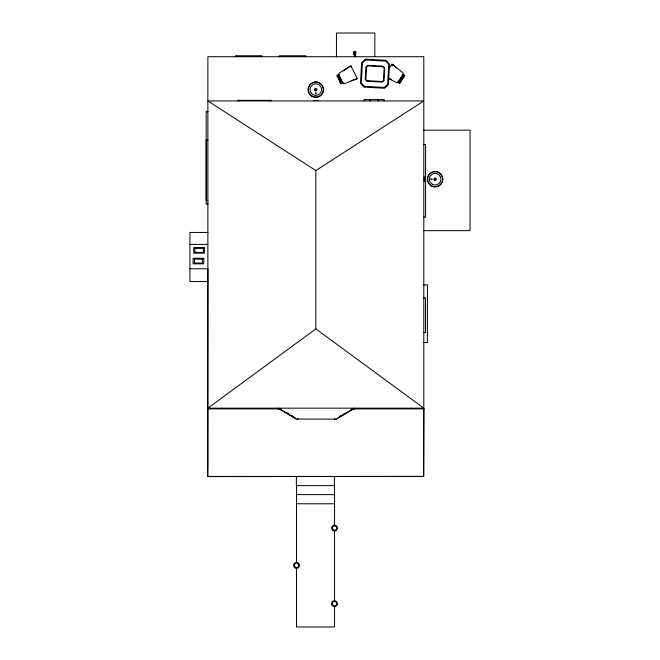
<?xml version="1.0" encoding="UTF-8"?>
<svg xmlns="http://www.w3.org/2000/svg" width="660" height="660" viewBox="0 0 660 660"><rect width="100%" height="100%" fill="white"/><g stroke="black" fill="none" stroke-linecap="round" stroke-linejoin="round"><path stroke-width="0.99" d="M423.514 468.666L423.514 408.895M297.965 419.075L297.965 418.473M334.76 419.133L334.768 418.522M207.603 468.666L207.867 268.768L189.956 268.768M280.772 408.895L207.603 408.895L207.603 476.429L423.811 476.429L423.811 56.727L207.867 56.727L207.867 476.603L423.514 476.429L423.811 408.161L315.835 328.894L315.835 170.569L207.867 100.947L423.811 100.947L315.835 170.569M353.793 52.47L354.956 51.538L355.558 52.775M355.558 53.559L355.459 52.701L354.37 52.511L354.024 53.658M280.838 409.06L280.599 409.48L295.68 418.217M389.45 68.038L391.594 64.771L392.51 64.35L402.839 72.707A1.196 1.196 0 0 1 403.07 74.283L398.442 81.345M398.541 81.79L403.301 74.638M403.532 75.537L399.284 81.766A1.138 1.138 0 0 1 397.897 82.17M398.813 82.715L401.239 78.796M399.209 82.228L403.912 75.05M399.168 82.945L403.854 75.751M399.316 83.044L399.663 82.525M400.488 81.394L404.192 75.982M399.721 82.566L403.689 75.644M402.839 76.75L403.573 77.261L404.357 76.098L402.584 74.902L402.93 74.39L404.77 75.628L400.727 81.543L399.968 81.073M403.021 75.191L400.711 78.441L402.204 79.439L399.679 83.275L397.832 82.063M400.018 82.764L400.719 81.708M392.114 64.952L392.452 64.432M401.692 79.101L404.266 75.29M339.158 75.083L338.976 75.842M343.687 70.991L348.678 67.312M315.835 328.894L207.867 408.161L423.811 408.161M355.699 79.241L356.177 78.936M339.71 416.443L341.443 415.429M343.167 414.422L344.899 413.416M337.945 417.755L352.11 409.48M338.448 78.598L339.232 78.177M338.638 76.997L337.854 77.418L337.219 76.164L339.257 75.133M338.819 76.931L339.355 76.634M349.726 66.478L351.103 65.785M350.765 66.644L351.384 66.338M338.11 75.71L339.983 79.233L340.543 78.953L338.456 74.844M342.548 83.102L340.527 78.961L339.908 79.266L341.657 82.846M339.974 79.233L340.527 78.961L339.908 79.266M339.125 75.199L338.852 74.646L336.872 75.644L339.009 79.712L340.527 78.961M342.804 82.285L340.75 83.292L340.123 82.186M343.076 82.838L340.956 83.878L339.009 79.712M356.029 79.192L357.415 78.515M340.139 82.022L340.948 81.65M341.104 81.551L341.665 81.296M339.553 80.834L340.37 80.462M349.486 66.709L350.023 66.511M351.747 80.396L354.733 79.522M354.395 408.161L354.395 409.208L353.075 409.208L335.858 419.603L335.734 419.133L297 419.075L296.876 419.546L279.634 409.208L278.305 409.208L278.305 408.161M392.898 64.927L392.263 65.002L393.385 65.175M354.37 51.727L355.69 52.338M342.779 82.393L342.053 82.096M313.368 100.468L318.211 100.468M207.867 111.35L206.159 111.35L206.159 204.08L207.867 204.08M207.017 111.779L207.867 111.779M423.811 130.177L470.044 130.177L470.044 230.645L423.811 230.645M207.867 139.804L206.225 139.804L206.225 200.508L207.867 200.508M207.042 140.217L207.867 140.217M423.811 144.499L425.593 144.499L425.593 217.099L423.811 217.099M430.864 178.967L432.028 178.967M430.864 179.421L432.028 179.421M207.017 203.651L207.867 203.651M207.867 232.444L189.956 232.444L189.956 281.581L207.867 281.581M189.956 244.398L207.867 244.398M423.811 284.881L427.408 284.881L427.408 342.515L423.811 342.515M423.811 297.899L425.535 297.899L425.535 332.59L423.811 332.59M351.632 408.895L423.803 408.895M296.522 494.604L334.529 494.604M296.522 503.778L334.529 503.778M388.443 78.045L391.298 79.291M388.501 78.532L396.388 82.541A1.196 1.196 0 0 0 397.922 82.129M286.96 412.888L288.692 413.894M291.291 415.396L293.024 416.402M400.694 79.967L401.453 80.438M399.3 80.635L399.82 80.949M398.17 81.551L399.952 82.723M391.891 64.053L393.17 64.911M391.545 64.564L392.23 65.026M402.179 76.296L402.674 76.659M402.105 77.839L402.831 78.358M393.36 65.159L396.338 68.005M350.823 409.67L351.07 410.091M353.793 52.313L354.024 52.882M349.957 66.363L350.229 66.916M338.745 74.695L342.969 83.086A1.196 1.196 0 0 0 344.454 83.663L356.846 78.903L356.945 77.897L351.236 66.561L349.866 66.19L339.158 73.161A1.196 1.196 0 0 0 338.745 74.695A1.147 1.147 0 0 0 338.399 76.049M338.662 75.438L342.202 82.582M337.796 75.174L341.888 83.424M337.945 75.793L341.484 82.929M337.763 75.883L341.302 83.02M337.417 75.372L341.5 83.614M337.252 75.454L337.532 75.999M337.4 76.073L340.931 83.201M342.672 82.351L342.944 82.904M341.072 83.135L341.344 83.688M336.336 418.968L336.46 419.438M424.289 176.773L424.289 181.615M423.514 408.161L423.514 476.429M384.128 100.947L384.128 99.569L364.072 99.569L364.072 100.947M378.254 99.569L378.254 100.947M374.83 56.727L374.83 33L336.443 33L336.443 56.727M369.947 99.569L369.947 100.947M355.047 55.151L355.047 55.877M354.899 56.727L354.899 54.508L354.593 56.727M354.445 55.151L354.445 55.877M334.529 485.422L334.529 525.343M334.529 530.475L334.529 601.326M334.529 606.466L334.529 627L296.522 627L296.522 567.443M334.389 476.429L334.389 485.611L296.381 485.611L296.381 476.429M316.024 92.73L316.024 93.901M315.562 92.73L315.562 93.901M305.959 56.727L305.959 55.753L279.328 55.753L279.328 56.727M296.522 485.422L296.522 562.312M271.301 100.947L271.301 100.32L237.6 100.32L237.6 100.947M269.618 100.32L269.618 100.947M262.07 56.727L262.07 55.753L235.438 55.753L235.438 56.727M239.283 100.32L239.283 100.947M354.139 53.922A1.147 0.874 0 0 1 353.826 52.651A1.147 0.874 0 0 1 355.509 52.528A1.147 0.874 0 0 1 355.525 53.823M354.139 52.99A1.147 0.874 0 0 1 353.826 51.719A1.147 0.874 0 0 1 355.509 51.595A1.147 0.874 0 0 1 355.525 52.882M342.862 83.003A1.138 1.138 0 0 1 341.542 82.426M403.062 74.415A1.138 1.138 0 0 1 403.326 74.828M361.622 62.593L360.442 83.243L363.883 87.095L384.532 88.275L388.385 84.835L389.565 64.193L386.125 60.332L365.475 59.161L361.622 62.593M362.423 62.98L361.284 82.954L364.27 86.295L384.236 87.433L387.585 84.447L388.724 64.482L385.737 61.141L365.772 60.002L362.423 62.98M365.97 66.924L365.252 79.439L366.844 81.229L382.255 82.104L384.037 80.512L384.755 67.996L383.163 66.206L367.752 65.332L365.97 66.924M366.556 66.957L365.838 79.472L366.877 80.644L382.288 81.518L383.452 80.479L384.17 67.963L383.13 66.792L367.719 65.918L366.556 66.957M353.925 54.359L354.527 55.448L355.558 55.11L355.459 54.26L353.925 54.359M316.024 89.546L315.562 89.546L316.024 89.546M435.377 179.198L434.94 179.338L435.377 179.198M204.394 247.607L193.743 247.607L193.743 253.176L204.394 253.176L204.394 247.607M203.362 248.3L194.89 248.3L194.89 252.417L203.362 252.417L203.362 248.3M203.758 258.274L193.108 258.274L193.108 263.835L203.758 263.835L203.758 258.274M202.381 259.165L194.395 259.165L194.395 263.043L202.381 263.043L202.381 259.165M332.648 604.733A2.161 2.161 0 0 0 336.402 604.733A2.161 2.161 0 0 0 334.529 601.491A2.161 2.161 0 0 0 332.648 604.733M331.988 605.121A2.929 2.929 0 0 0 337.062 605.121A2.929 2.929 0 0 0 334.529 600.715A2.929 2.929 0 0 0 331.988 605.121M294.657 566.511A2.17 2.17 0 0 0 298.419 566.437A2.17 2.17 0 0 0 296.472 563.219A2.17 2.17 0 0 0 294.657 566.511M295.053 567.93A2.929 2.929 0 0 0 299.45 565.389A2.929 2.929 0 0 0 295.053 562.848A2.929 2.929 0 0 0 295.053 567.93M333.061 530.623A2.929 2.929 0 0 0 337.458 528.091A2.929 2.929 0 0 0 333.061 525.55A2.929 2.929 0 0 0 333.061 530.623M333.44 529.963A2.161 2.161 0 0 0 336.691 528.091A2.161 2.161 0 0 0 333.44 526.218A2.161 2.161 0 0 0 333.44 529.963M314.828 90.362A1.213 1.213 0 0 0 316.907 90.09A1.213 1.213 0 0 0 315.628 88.424A1.213 1.213 0 0 0 314.828 90.362M312.04 96.121A7.507 7.507 0 0 0 323.293 89.628A7.507 7.507 0 0 0 312.04 83.127A7.507 7.507 0 0 0 312.04 96.121M311.182 93.159A5.808 5.808 0 0 0 321.156 91.847A5.808 5.808 0 0 0 315.034 83.861A5.808 5.808 0 0 0 311.182 93.159M309.647 94.339A7.747 7.747 0 0 0 322.946 92.59A7.747 7.747 0 0 0 314.779 81.947A7.747 7.747 0 0 0 309.647 94.339M434.528 180.246A1.213 1.213 0 0 0 436.342 179.198A1.213 1.213 0 0 0 434.528 178.15A1.213 1.213 0 0 0 434.528 180.246M431.384 185.691A7.507 7.507 0 0 0 442.637 179.198A7.507 7.507 0 0 0 431.384 172.697A7.507 7.507 0 0 0 431.384 185.691M432.226 184.222A5.808 5.808 0 0 0 440.946 179.198A5.808 5.808 0 0 0 432.226 174.166A5.808 5.808 0 0 0 432.226 184.222M431.26 185.905A7.747 7.747 0 0 0 442.885 179.198A7.747 7.747 0 0 0 431.26 172.483A7.747 7.747 0 0 0 431.26 185.905"/></g></svg>
